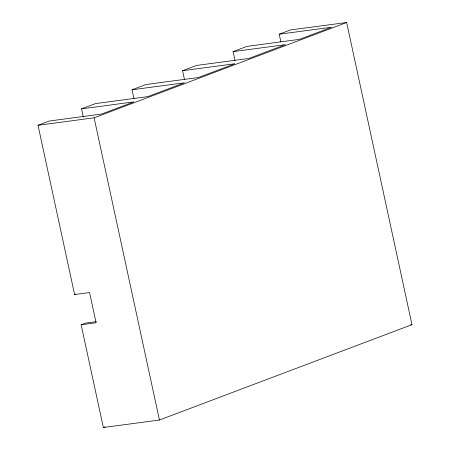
<?xml version="1.0" encoding="UTF-8"?>
<svg xmlns="http://www.w3.org/2000/svg" width="450" height="450" viewBox="0 0 450 450"><rect width="100%" height="100%" fill="white"/><g stroke="black" fill="none" stroke-linecap="round" stroke-linejoin="round"><path stroke-width="0.67" d="M133.976 98.691L132.047 89.781L145.986 84.516L198.349 77.541L234.939 63.726L182.576 70.701L184.5 79.611M182.576 70.701L196.504 65.441L248.867 58.461L285.412 44.663L233.055 51.643L234.979 60.547M280.845 41.749L279.214 34.211L290.531 29.936L346.646 22.5L411.975 324.664L159.435 420.024L103.343 427.5L81.135 324.748L85.489 323.1L96.367 321.654M83.317 117.073L81.54 108.855L133.903 101.874L101.706 114.03L49.348 121.011L38.025 125.286L74.599 294.525L75.859 294.053M103.343 427.5L105.204 426.797M233.055 51.643L247.078 46.35L299.441 39.369L331.577 27.231L279.214 34.211M81.54 108.855L95.501 103.584L147.859 96.604L184.41 82.806L132.047 89.781M38.025 125.286L94.123 117.81L346.646 22.5M74.599 294.525L89.561 292.534L96.092 322.751L81.135 324.748M410.591 324.849L411.975 324.664M94.123 117.81L159.435 420.024"/></g></svg>
